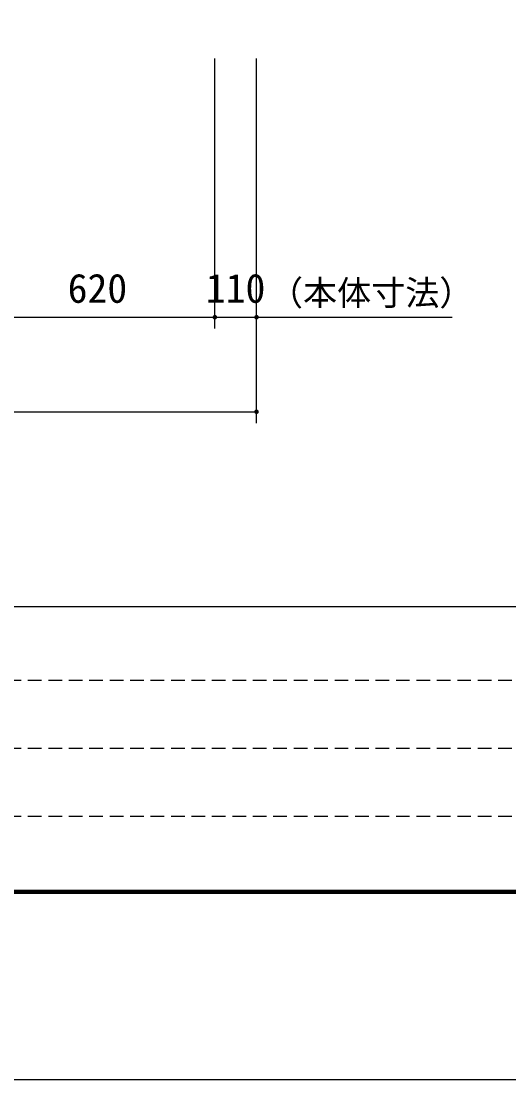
# Model space of a CAD drawing. Units: millimetres, scale not verified. Extents: x -8910 to 8910, y -6308 to 6308.
# Drawn here: x -4026 to -2738, y -6308 to -3509 of the extents above; entities that cross this region are included whole.
import ezdxf
from ezdxf.enums import TextEntityAlignment as Align

# ---------------------------------------------------------------- set-up
doc = ezdxf.new("R2010")
doc.units = ezdxf.units.MM
doc.header["$LTSCALE"] = 30
doc.linetypes.add('DASHED1', pattern=[1.8, 1.2, -0.6])
for name, color, linetype, lineweight in [('0-6_製作', 5, 'Continuous', 25), ('0-9_図面枠', 7, 'Continuous', 25), ('0-A_Axis_waku', 7, 'Continuous', 25)]:
    doc.layers.add(name, color=color, linetype=linetype, lineweight=lineweight)
doc.styles.add('ＭＳ ゴシック', font='')
doc.styles.get('ＭＳ ゴシック').set_extended_font_data('MS Gothic')

msp = doc.modelspace()

# ---------------------------------------------------------------- linework, layer by layer
at = {"layer": '0-6_製作', "color": 2}
for p, q in [((-3514.34, -4321.22), (-3514.34, -3607.34)), ((-3404.34, -4571.22), (-3404.34, -3607.34)), ((-4134.34, -4291.22), (-3514.34, -4291.22)), ((-3514.34, -4291.22), (-3404.34, -4291.22)), ((-3404.34, -4291.22), (-2887.92, -4291.22)), ((-6344.34, -4541.22), (-3404.34, -4541.22))]:
    msp.add_line(p, q, dxfattribs=at)
at = {"layer": '0-6_製作'}
for points in [[(-3520.33, -4290.85), (-3514.34, -4291.22), (-3520.34, -4291.22)], [(-3520.34, -4291.22), (-3514.34, -4291.22), (-3520.29, -4291.98)], [(-3520.23, -4290.1), (-3514.34, -4291.22), (-3520.33, -4290.85)], [(-3520.29, -4291.98), (-3514.34, -4291.22), (-3514.34, -4297.22)], [(-3520.29, -4291.98), (-3514.34, -4297.22), (-3520.15, -4292.72)], [(-3520.05, -4289.37), (-3514.34, -4291.22), (-3520.23, -4290.1)], [(-3520.15, -4292.72), (-3514.72, -4297.21), (-3519.92, -4293.43)], [(-3520.15, -4292.72), (-3514.34, -4297.22), (-3514.72, -4297.21)], [(-3519.77, -4288.67), (-3514.34, -4291.22), (-3520.05, -4289.37)], [(-3519.92, -4293.43), (-3515.47, -4297.12), (-3519.6, -4294.12)], [(-3519.92, -4293.43), (-3514.72, -4297.21), (-3515.47, -4297.12)], [(-3519.41, -4288.01), (-3514.34, -4291.22), (-3519.77, -4288.67)], [(-3519.6, -4294.12), (-3516.2, -4296.93), (-3519.2, -4294.75)], [(-3519.6, -4294.12), (-3515.47, -4297.12), (-3516.2, -4296.93)], [(-3518.96, -4287.4), (-3514.34, -4291.22), (-3519.41, -4288.01)], [(-3519.2, -4294.75), (-3516.9, -4296.65), (-3518.71, -4295.33)], [(-3519.2, -4294.75), (-3516.2, -4296.93), (-3516.9, -4296.65)], [(-3518.96, -4287.4), (-3514.34, -4285.22), (-3514.34, -4291.22)], [(-3518.45, -4286.85), (-3514.34, -4285.22), (-3518.96, -4287.4)], [(-3518.71, -4295.33), (-3517.56, -4296.29), (-3518.17, -4295.85)], [(-3518.71, -4295.33), (-3516.9, -4296.65), (-3517.56, -4296.29)], [(-3517.87, -4286.37), (-3514.34, -4285.22), (-3518.45, -4286.85)], [(-3517.23, -4285.97), (-3514.34, -4285.22), (-3517.87, -4286.37)], [(-3516.55, -4285.65), (-3514.34, -4285.22), (-3517.23, -4285.97)], [(-3515.83, -4285.41), (-3514.34, -4285.22), (-3516.55, -4285.65)], [(-3515.09, -4285.27), (-3514.34, -4285.22), (-3515.83, -4285.41)], [(-3514.34, -4285.22), (-3508.34, -4291.22), (-3514.34, -4291.22)], [(-3514.34, -4285.22), (-3508.39, -4290.47), (-3508.34, -4291.22)], [(-3514.34, -4285.22), (-3508.53, -4289.73), (-3508.39, -4290.47)], [(-3513.96, -4285.24), (-3508.53, -4289.73), (-3514.34, -4285.22)], [(-3514.34, -4291.22), (-3513.59, -4297.18), (-3514.34, -4297.22)], [(-3514.34, -4291.22), (-3512.85, -4297.04), (-3513.59, -4297.18)], [(-3514.34, -4291.22), (-3512.13, -4296.8), (-3512.85, -4297.04)], [(-3514.34, -4291.22), (-3511.45, -4296.48), (-3512.13, -4296.8)], [(-3514.34, -4291.22), (-3510.81, -4296.08), (-3511.45, -4296.48)], [(-3514.34, -4291.22), (-3510.23, -4295.6), (-3510.81, -4296.08)], [(-3514.34, -4291.22), (-3509.72, -4295.05), (-3510.23, -4295.6)], [(-3514.34, -4291.22), (-3509.27, -4294.44), (-3509.72, -4295.05)], [(-3508.34, -4291.22), (-3509.27, -4294.44), (-3514.34, -4291.22)], [(-3513.96, -4285.24), (-3508.76, -4289.02), (-3508.53, -4289.73)], [(-3513.22, -4285.33), (-3508.76, -4289.02), (-3513.96, -4285.24)], [(-3513.22, -4285.33), (-3509.08, -4288.33), (-3508.76, -4289.02)], [(-3512.49, -4285.52), (-3509.08, -4288.33), (-3513.22, -4285.33)], [(-3512.49, -4285.52), (-3509.49, -4287.7), (-3509.08, -4288.33)], [(-3511.79, -4285.8), (-3509.49, -4287.7), (-3512.49, -4285.52)], [(-3511.79, -4285.8), (-3509.97, -4287.12), (-3509.49, -4287.7)], [(-3511.13, -4286.16), (-3509.97, -4287.12), (-3511.79, -4285.8)], [(-3511.13, -4286.16), (-3510.52, -4286.6), (-3509.97, -4287.12)], [(-3508.34, -4291.22), (-3508.91, -4293.78), (-3509.27, -4294.44)], [(-3508.34, -4291.22), (-3508.63, -4293.08), (-3508.91, -4293.78)], [(-3508.34, -4291.22), (-3508.45, -4292.35), (-3508.63, -4293.08)], [(-3508.34, -4291.22), (-3508.35, -4291.6), (-3508.45, -4292.35)], [(-3410.33, -4290.85), (-3404.34, -4291.22), (-3410.34, -4291.22)], [(-3410.34, -4291.22), (-3404.34, -4291.22), (-3410.29, -4291.98)], [(-3410.23, -4290.1), (-3404.34, -4291.22), (-3410.33, -4290.85)], [(-3410.29, -4291.98), (-3404.34, -4291.22), (-3404.34, -4297.22)], [(-3410.29, -4291.98), (-3404.34, -4297.22), (-3410.15, -4292.72)], [(-3410.05, -4289.37), (-3404.34, -4291.22), (-3410.23, -4290.1)], [(-3410.15, -4292.72), (-3404.72, -4297.21), (-3409.92, -4293.43)], [(-3410.15, -4292.72), (-3404.34, -4297.22), (-3404.72, -4297.21)], [(-3409.77, -4288.67), (-3404.34, -4291.22), (-3410.05, -4289.37)], [(-3409.92, -4293.43), (-3405.46, -4297.12), (-3409.6, -4294.12)], [(-3409.92, -4293.43), (-3404.72, -4297.21), (-3405.46, -4297.12)], [(-3409.41, -4288.01), (-3404.34, -4291.22), (-3409.77, -4288.67)], [(-3409.6, -4294.12), (-3406.19, -4296.93), (-3409.19, -4294.75)], [(-3409.6, -4294.12), (-3405.46, -4297.12), (-3406.19, -4296.93)], [(-3408.96, -4287.4), (-3404.34, -4291.22), (-3409.41, -4288.01)], [(-3409.19, -4294.75), (-3406.89, -4296.65), (-3408.71, -4295.33)], [(-3409.19, -4294.75), (-3406.19, -4296.93), (-3406.89, -4296.65)], [(-3408.96, -4287.4), (-3404.34, -4285.22), (-3404.34, -4291.22)], [(-3408.45, -4286.85), (-3404.34, -4285.22), (-3408.96, -4287.4)], [(-3408.71, -4295.33), (-3407.56, -4296.29), (-3408.16, -4295.85)], [(-3408.71, -4295.33), (-3406.89, -4296.65), (-3407.56, -4296.29)], [(-3407.87, -4286.37), (-3404.34, -4285.22), (-3408.45, -4286.85)], [(-3407.23, -4285.97), (-3404.34, -4285.22), (-3407.87, -4286.37)], [(-3406.55, -4285.65), (-3404.34, -4285.22), (-3407.23, -4285.97)], [(-3405.83, -4285.41), (-3404.34, -4285.22), (-3406.55, -4285.65)], [(-3405.09, -4285.27), (-3404.34, -4285.22), (-3405.83, -4285.41)], [(-3404.34, -4285.22), (-3398.34, -4291.22), (-3404.34, -4291.22)], [(-3404.34, -4285.22), (-3398.39, -4290.47), (-3398.34, -4291.22)], [(-3404.34, -4285.22), (-3398.53, -4289.73), (-3398.39, -4290.47)], [(-3403.96, -4285.24), (-3398.53, -4289.73), (-3404.34, -4285.22)], [(-3404.34, -4291.22), (-3403.59, -4297.18), (-3404.34, -4297.22)], [(-3404.34, -4291.22), (-3402.85, -4297.04), (-3403.59, -4297.18)], [(-3404.34, -4291.22), (-3402.13, -4296.8), (-3402.85, -4297.04)], [(-3404.34, -4291.22), (-3401.45, -4296.48), (-3402.13, -4296.8)], [(-3404.34, -4291.22), (-3400.81, -4296.08), (-3401.45, -4296.48)], [(-3404.34, -4291.22), (-3400.23, -4295.6), (-3400.81, -4296.08)], [(-3404.34, -4291.22), (-3399.72, -4295.05), (-3400.23, -4295.6)], [(-3404.34, -4291.22), (-3399.27, -4294.44), (-3399.72, -4295.05)], [(-3398.34, -4291.22), (-3399.27, -4294.44), (-3404.34, -4291.22)], [(-3403.96, -4285.24), (-3398.76, -4289.02), (-3398.53, -4289.73)], [(-3403.22, -4285.33), (-3398.76, -4289.02), (-3403.96, -4285.24)], [(-3403.22, -4285.33), (-3399.08, -4288.33), (-3398.76, -4289.02)], [(-3402.49, -4285.52), (-3399.08, -4288.33), (-3403.22, -4285.33)], [(-3402.49, -4285.52), (-3399.49, -4287.7), (-3399.08, -4288.33)], [(-3401.79, -4285.8), (-3399.49, -4287.7), (-3402.49, -4285.52)], [(-3401.79, -4285.8), (-3399.97, -4287.12), (-3399.49, -4287.7)], [(-3401.13, -4286.16), (-3399.97, -4287.12), (-3401.79, -4285.8)], [(-3401.13, -4286.16), (-3400.52, -4286.6), (-3399.97, -4287.12)], [(-3398.34, -4291.22), (-3398.91, -4293.78), (-3399.27, -4294.44)], [(-3398.34, -4291.22), (-3398.63, -4293.08), (-3398.91, -4293.78)], [(-3398.34, -4291.22), (-3398.45, -4292.35), (-3398.63, -4293.08)], [(-3398.34, -4291.22), (-3398.35, -4291.6), (-3398.45, -4292.35)], [(-3410.33, -4540.85), (-3404.34, -4541.22), (-3410.34, -4541.22)], [(-3410.34, -4541.22), (-3404.34, -4541.22), (-3410.29, -4541.98)], [(-3410.23, -4540.1), (-3404.34, -4541.22), (-3410.33, -4540.85)], [(-3410.29, -4541.98), (-3404.34, -4541.22), (-3410.15, -4542.72)], [(-3410.05, -4539.37), (-3404.34, -4541.22), (-3410.23, -4540.1)], [(-3410.15, -4542.72), (-3404.34, -4541.22), (-3404.34, -4547.22)], [(-3410.15, -4542.72), (-3404.72, -4547.21), (-3409.92, -4543.43)], [(-3410.15, -4542.72), (-3404.34, -4547.22), (-3404.72, -4547.21)], [(-3409.77, -4538.67), (-3404.34, -4541.22), (-3410.05, -4539.37)], [(-3409.92, -4543.43), (-3405.46, -4547.12), (-3409.6, -4544.12)], [(-3409.92, -4543.43), (-3404.72, -4547.21), (-3405.46, -4547.12)], [(-3409.41, -4538.01), (-3404.34, -4541.22), (-3409.77, -4538.67)], [(-3409.6, -4544.12), (-3406.19, -4546.93), (-3409.19, -4544.75)], [(-3409.6, -4544.12), (-3405.46, -4547.12), (-3406.19, -4546.93)], [(-3408.96, -4537.4), (-3404.34, -4541.22), (-3409.41, -4538.01)], [(-3409.19, -4544.75), (-3406.89, -4546.65), (-3408.71, -4545.33)], [(-3409.19, -4544.75), (-3406.19, -4546.93), (-3406.89, -4546.65)], [(-3408.96, -4537.4), (-3404.34, -4535.22), (-3404.34, -4541.22)], [(-3408.45, -4536.85), (-3404.34, -4535.22), (-3408.96, -4537.4)], [(-3408.71, -4545.33), (-3407.56, -4546.29), (-3408.16, -4545.85)], [(-3408.71, -4545.33), (-3406.89, -4546.65), (-3407.56, -4546.29)], [(-3407.87, -4536.37), (-3404.34, -4535.22), (-3408.45, -4536.85)], [(-3407.23, -4535.97), (-3404.34, -4535.22), (-3407.87, -4536.37)], [(-3406.55, -4535.65), (-3404.34, -4535.22), (-3407.23, -4535.97)], [(-3405.83, -4535.41), (-3404.34, -4535.22), (-3406.55, -4535.65)], [(-3405.09, -4535.27), (-3404.34, -4535.22), (-3405.83, -4535.41)], [(-3404.34, -4535.22), (-3398.34, -4541.22), (-3404.34, -4541.22)], [(-3404.34, -4535.22), (-3398.39, -4540.47), (-3398.34, -4541.22)], [(-3404.34, -4535.22), (-3398.53, -4539.73), (-3398.39, -4540.47)], [(-3404.34, -4535.22), (-3398.76, -4539.02), (-3398.53, -4539.73)], [(-3403.96, -4535.24), (-3398.76, -4539.02), (-3404.34, -4535.22)], [(-3404.34, -4541.22), (-3403.59, -4547.18), (-3404.34, -4547.22)], [(-3404.34, -4541.22), (-3402.85, -4547.04), (-3403.59, -4547.18)], [(-3404.34, -4541.22), (-3402.13, -4546.8), (-3402.85, -4547.04)], [(-3404.34, -4541.22), (-3401.45, -4546.48), (-3402.13, -4546.8)], [(-3404.34, -4541.22), (-3400.81, -4546.08), (-3401.45, -4546.48)], [(-3404.34, -4541.22), (-3400.23, -4545.6), (-3400.81, -4546.08)], [(-3404.34, -4541.22), (-3399.72, -4545.05), (-3400.23, -4545.6)], [(-3404.34, -4541.22), (-3399.27, -4544.44), (-3399.72, -4545.05)], [(-3398.34, -4541.22), (-3399.27, -4544.44), (-3404.34, -4541.22)], [(-3403.22, -4535.33), (-3398.76, -4539.02), (-3403.96, -4535.24)], [(-3403.22, -4535.33), (-3399.08, -4538.33), (-3398.76, -4539.02)], [(-3402.49, -4535.52), (-3399.08, -4538.33), (-3403.22, -4535.33)], [(-3402.49, -4535.52), (-3399.49, -4537.7), (-3399.08, -4538.33)], [(-3401.79, -4535.8), (-3399.49, -4537.7), (-3402.49, -4535.52)], [(-3401.79, -4535.8), (-3399.97, -4537.12), (-3399.49, -4537.7)], [(-3401.13, -4536.16), (-3399.97, -4537.12), (-3401.79, -4535.8)], [(-3401.13, -4536.16), (-3400.52, -4536.6), (-3399.97, -4537.12)], [(-3398.34, -4541.22), (-3398.91, -4543.78), (-3399.27, -4544.44)], [(-3398.34, -4541.22), (-3398.63, -4543.08), (-3398.91, -4543.78)], [(-3398.34, -4541.22), (-3398.45, -4542.35), (-3398.63, -4543.08)], [(-3398.34, -4541.22), (-3398.35, -4541.6), (-3398.45, -4542.35)]]:
    msp.add_solid(points, dxfattribs=at)
at = {"layer": '0-9_図面枠'}
msp.add_lwpolyline([(-8910, -6307.5), (-8910, 6307.5), (8910, 6307.5), (8910, -6307.5)], close=True, dxfattribs=at)
at = {"layer": '0-A_Axis_waku'}
for p, q in [((-7770, -5056.5), (8400, -5056.5)), ((8408.4, -5814.9), (-7778.4, -5814.9)), ((8407.8, -5814.3), (-7777.8, -5814.3)), ((8407.2, -5813.7), (-7777.2, -5813.7)), ((8406.6, -5813.1), (-7776.6, -5813.1)), ((8406, -5812.5), (-7776, -5812.5)), ((8405.4, -5811.9), (-7775.4, -5811.9)), ((8404.8, -5811.3), (-7774.8, -5811.3)), ((8404.2, -5810.7), (-7774.2, -5810.7)), ((8403.6, -5810.1), (-7773.6, -5810.1)), ((8403, -5809.5), (-7773, -5809.5)), ((8402.4, -5808.9), (-7772.4, -5808.9)), ((8401.8, -5808.3), (-7771.8, -5808.3)), ((8401.2, -5807.7), (-7771.2, -5807.7)), ((8400.6, -5807.1), (-7770.6, -5807.1)), ((-7770, -5806.5), (8400, -5806.5))]:
    msp.add_line(p, q, dxfattribs=at)
at = {"layer": '0-A_Axis_waku', "linetype": 'DASHED1'}
for p, q in [((240, -5251.5), (-7770, -5251.5)), ((240, -5431.5), (-7770, -5431.5)), ((240, -5611.5), (-7770, -5611.5))]:
    msp.add_line(p, q, dxfattribs=at)

# ---------------------------------------------------------------- texts
at = {"layer": '0-6_製作', "color": 4, "style": 'ＭＳ ゴシック'}
for s, height, p in [('620', 76.98, (-3903.09, -4276.22)), ('110', 76.98, (-3538.09, -4276.22)), ('（本体寸法）', 65.98, (-3371.61, -4279.6))]:
    msp.add_text(s, height=height, dxfattribs=at).set_placement(p, align=Align.BOTTOM_LEFT)

doc.saveas('drawing.dxf')
